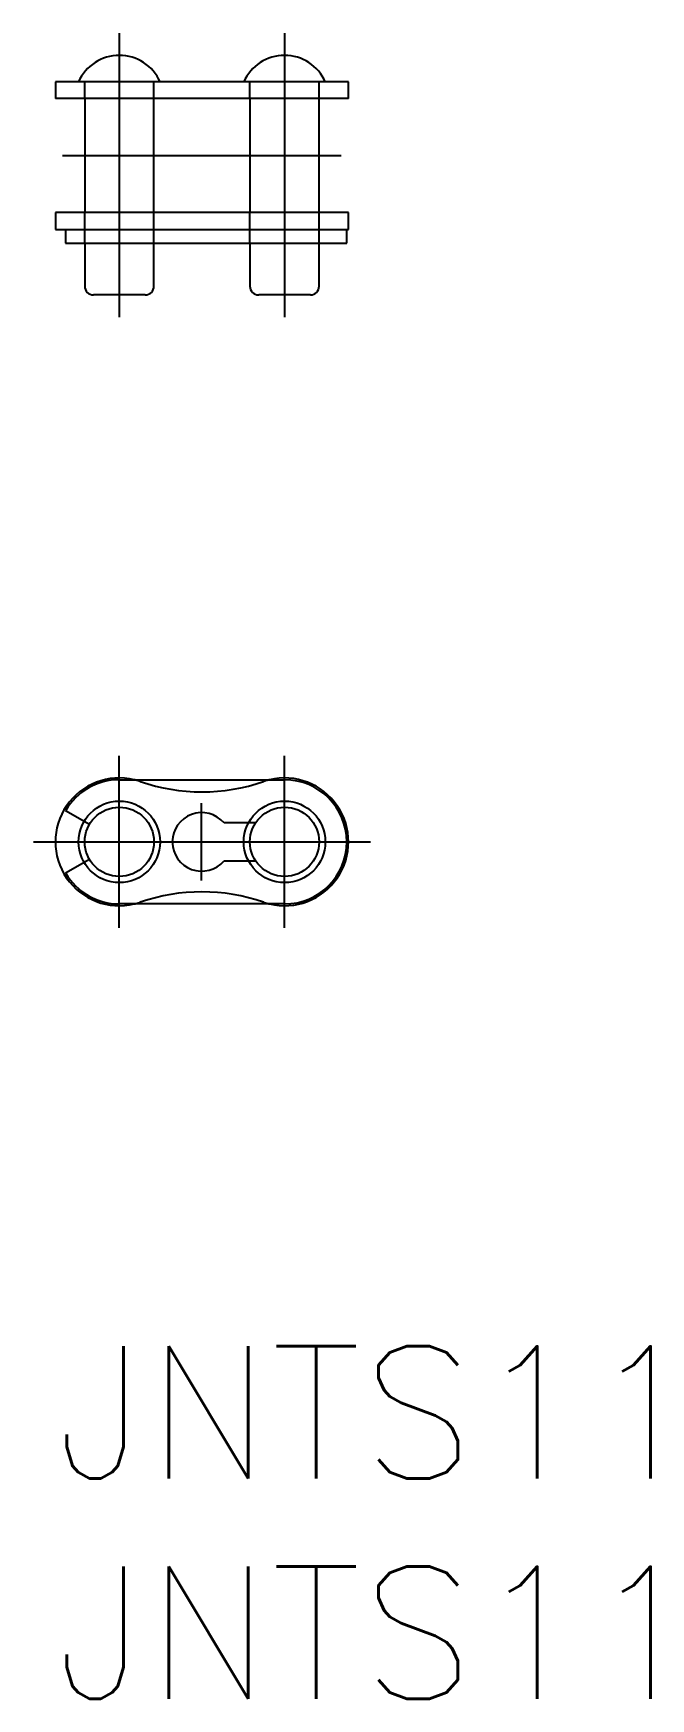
# Model space of a CAD drawing. Extents: x -0.5 to 13.5, y -8 to 29.8.
import ezdxf

# ---------------------------------------------------------------- set-up
doc = ezdxf.new("R2010")
doc.units = 0
doc.header["$LTSCALE"] = 0.5
doc.linetypes.add('CENTER', pattern=[50.8, 31.75, -6.35, 6.35, -6.35])
doc.linetypes.add('DASHED', pattern=[19.05, 12.7, -6.35])
for name, color, linetype in [('MSM_CENTER', 1, 'CENTER'), ('MSM_CONTINUOUS', 7, 'CONTINUOUS'), ('MSM_DASHED', 4, 'DASHED'), ('MSM_PART_NUMBER', 7, 'CONTINUOUS')]:
    doc.layers.add(name, color=color, linetype=linetype)
doc.styles.get("Standard").update_dxf_attribs({"font": 'txt.shx', "height": 1, "bigfont": 'bigfont.shx'})

# ---------------------------------------------------------------- blocks, each defined once
blk = doc.blocks.new('*U24')
at = {"layer": 'MSM_PART_NUMBER'}
blk.add_text('JNTS11', height=3, dxfattribs=at).set_placement((0, -3))
blk = doc.blocks.new('*U25')
at = {"layer": 'MSM_PART_NUMBER'}
blk.add_text('JNTS11', height=3, dxfattribs=at).set_placement((0, -8))

msp = doc.modelspace()

# ---------------------------------------------------------------- linework, layer by layer
at = {"layer": 'MSM_CENTER'}
for p, q in [((1.45, 29.804), (1.45, 23.364)), ((5.197, 29.804), (5.197, 23.364)), ((0.165, 27.029), (6.482, 27.029)), ((1.45, 9.5), (1.45, 13.4)), ((5.197, 9.5), (5.197, 13.4)), ((3.317, 10.573), (3.317, 12.327)), ((-0.5, 11.45), (7.147, 11.45))]:
    msp.add_line(p, q, dxfattribs=at)
at = {"layer": 'MSM_CONTINUOUS'}
for p, q in [((0, 28.704), (0, 28.324)), ((6.647, 28.704), (0, 28.704)), ((6.647, 28.324), (6.647, 28.704)), ((6.647, 28.324), (0, 28.324)), ((0.665, 28.324), (0.665, 25.734)), ((2.235, 25.734), (2.235, 28.324)), ((4.412, 28.324), (4.412, 25.734)), ((5.982, 25.734), (5.982, 28.324)), ((0, 25.734), (0, 25.354)), ((6.647, 25.734), (0, 25.734)), ((6.647, 25.354), (6.647, 25.734)), ((0, 25.354), (6.647, 25.354)), ((0.229, 25.354), (0.229, 25.044)), ((6.607, 25.044), (6.607, 25.354)), ((0.229, 25.044), (6.607, 25.044)), ((0.665, 25.044), (0.665, 24.064)), ((2.235, 24.064), (2.235, 25.044)), ((4.412, 25.044), (4.412, 24.064)), ((5.982, 24.064), (5.982, 25.044)), ((2.035, 23.864), (0.865, 23.864)), ((5.782, 23.864), (4.612, 23.864)), ((1.45, 12.86), (5.197, 12.86)), ((0.77, 11.842), (0.229, 12.155)), ((4.54, 11.88), (3.824, 11.88)), ((0.229, 10.745), (0.77, 11.057)), ((3.824, 11.02), (4.54, 11.02)), ((5.197, 10.04), (1.45, 10.04))]:
    msp.add_line(p, q, dxfattribs=at)
for centre in [(1.45, 11.45), (5.197, 11.45)]:
    msp.add_circle(centre, 0.785, dxfattribs=at)
for centre, radius, start, end in [((1.45, 28.291), 1.013, 24.0612, 155.9388), ((5.197, 28.291), 1.013, 24.0612, 155.9388), ((0.865, 24.064), 0.2, 180, 270), ((2.035, 24.064), 0.2, 270, 0), ((4.612, 24.064), 0.2, 180, 270), ((5.782, 24.064), 0.2, 270, 0), ((1.45, 11.45), 1.45, 76.5108, 283.4892), ((1.45, 11.45), 1.41, 90, 150), ((5.197, 11.45), 1.45, 256.5108, 103.4892), ((5.197, 11.45), 1.41, 270, 90), ((3.317, 11.45), 0.665, 40.287, 319.713), ((1.45, 11.45), 1.41, 210, 270)]:
    msp.add_arc(centre, radius, start, end, dxfattribs=at)
at = {"layer": 'MSM_DASHED'}
for p, q in [((0.665, 28.324), (0.665, 28.704)), ((2.235, 28.324), (2.235, 28.704)), ((4.412, 28.324), (4.412, 28.704)), ((5.982, 28.324), (5.982, 28.704)), ((0.665, 25.044), (0.665, 25.734)), ((2.235, 25.044), (2.235, 25.734)), ((4.412, 25.044), (4.412, 25.734)), ((5.982, 25.044), (5.982, 25.734))]:
    msp.add_line(p, q, dxfattribs=at)
for centre in [(1.45, 11.45), (5.197, 11.45)]:
    msp.add_circle(centre, 0.925, dxfattribs=at)
for centre, radius, start, end in [((1.45, 11.45), 1.45, 70.9154, 76.5108), ((5.197, 11.45), 1.45, 103.4892, 109.0846), ((3.323, 16.865), 4.28, 250.9154, 289.0846), ((3.323, 6.035), 4.28, 70.9154, 109.0846), ((1.45, 11.45), 1.45, 283.4892, 289.0846), ((5.197, 11.45), 1.45, 250.9154, 256.5108)]:
    msp.add_arc(centre, radius, start, end, dxfattribs=at)

# ---------------------------------------------------------------- block references
at = {"layer": 'MSM_CONTINUOUS'}
for name in ['*U24', '*U25']:
    msp.add_blockref(name, (0, 0), dxfattribs=at)

doc.saveas('drawing.dxf')
